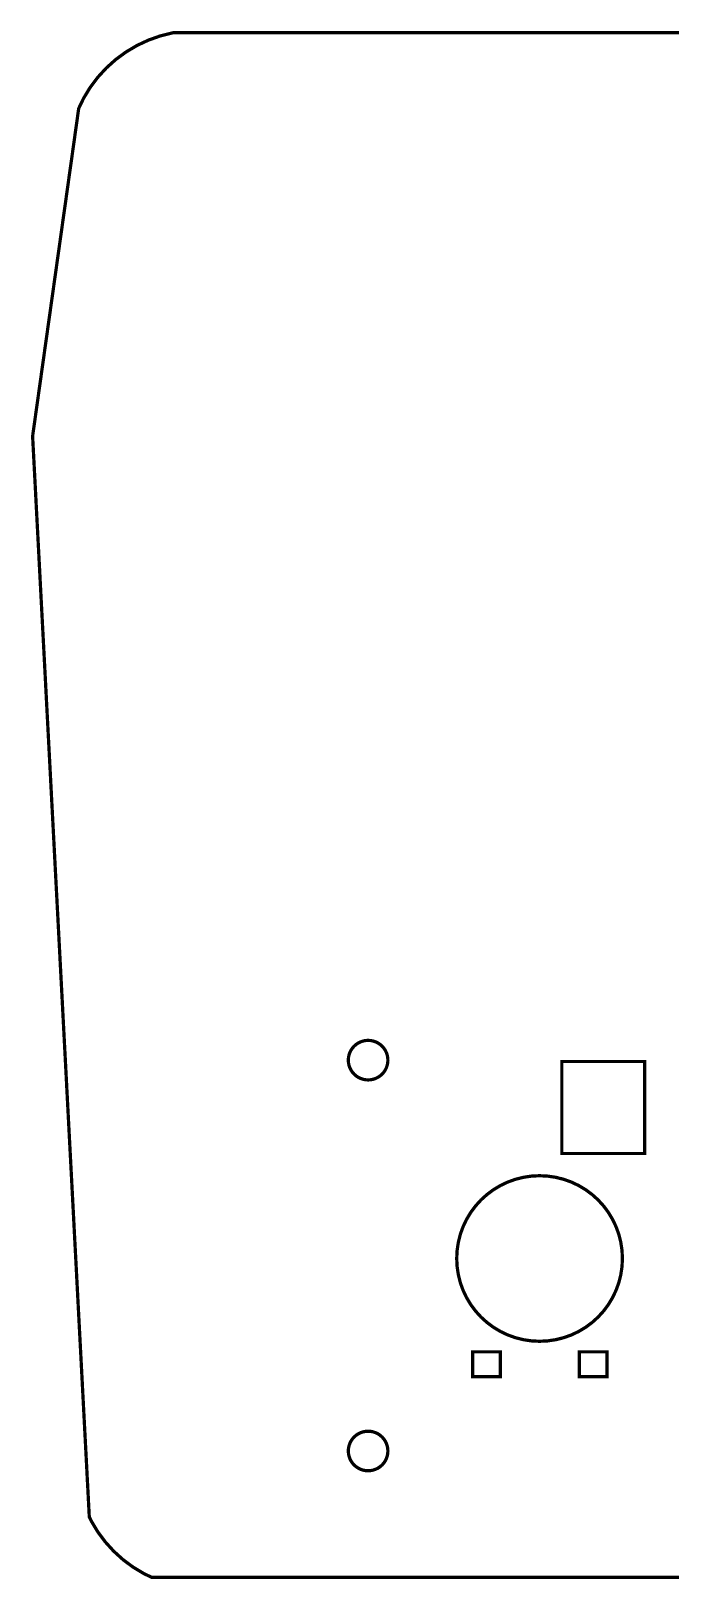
# Model space of a CAD drawing. Extents: x 0.01 to 6.68, y 0.06 to 6.68.
# Drawn here: x 0.01 to 2.74, y 0.06 to 6.68 of the extents above; entities that cross this region are included whole.
import ezdxf

# ---------------------------------------------------------------- set-up
doc = ezdxf.new("R2010")
doc.units = 0
doc.layers.get('0').update_dxf_attribs({"linetype": 'CONTINUOUS'})

msp = doc.modelspace()

# ---------------------------------------------------------------- linework, layer by layer
at = {"color": 0, "const_width": 0.013889}
msp.add_lwpolyline([(2.838, 6.67736), (2.58876, 6.67736), (2.34554, 6.67736), (2.11029, 6.67736), (1.88504, 6.67736), (1.67176, 6.67736), (1.4725, 6.67736), (1.28912, 6.67736), (1.12375, 6.67736), (0.978353, 6.67736), (0.854926, 6.67736), (0.755425, 6.67736), (0.681912, 6.67736), (0.636339, 6.67736), (0.620714, 6.67736), (0.620714, 6.67736), (0.620714, 6.67736), (0.616157, 6.67671), (0.616157, 6.67671), (0.616157, 6.67671), (0.607856, 6.67469), (0.589626, 6.67014), (0.571397, 6.66558), (0.563151, 6.66351), (0.563151, 6.66351), (0.563151, 6.66351), (0.557943, 6.66174), (0.54655, 6.65767), (0.535101, 6.6536), (0.529949, 6.65175), (0.529949, 6.65175), (0.529949, 6.65175), (0.523058, 6.64936), (0.516222, 6.64692), (0.516222, 6.64692), (0.516222, 6.64692), (0.511664, 6.64529), (0.511664, 6.64529), (0.511664, 6.64529), (0.503907, 6.64171), (0.486925, 6.63374), (0.469943, 6.62582), (0.46224, 6.62218), (0.46224, 6.62218), (0.46224, 6.62218), (0.454861, 6.61783), (0.438747, 6.60824), (0.422635, 6.59868), (0.41531, 6.59429), (0.41531, 6.59429), (0.41531, 6.59429), (0.408421, 6.58931), (0.393337, 6.57824), (0.378256, 6.56717), (0.371419, 6.56212), (0.371419, 6.56212), (0.371419, 6.56212), (0.365072, 6.55647), (0.351183, 6.54394), (0.33724, 6.53147), (0.330946, 6.52576), (0.330946, 6.52576), (0.330946, 6.52576), (0.325196, 6.51953), (0.312554, 6.50575), (0.299914, 6.49197), (0.294217, 6.48568), (0.294217, 6.48568), (0.294217, 6.48568), (0.289117, 6.47889), (0.27794, 6.46397), (0.26671, 6.44906), (0.261664, 6.44222), (0.261664, 6.44222), (0.261664, 6.44222), (0.257215, 6.435), (0.247558, 6.419), (0.237901, 6.40306), (0.233507, 6.39578), (0.233507, 6.39578), (0.233507, 6.39578), (0.230251, 6.38906), (0.223144, 6.37414), (0.215983, 6.35926), (0.212782, 6.35249), (0.212782, 6.35249), (0.212782, 6.35249), (0.211643, 6.34472), (0.208768, 6.32417), (0.204699, 6.29514), (0.200032, 6.26188), (0.195367, 6.22863), (0.191297, 6.1996), (0.188422, 6.17904), (0.187338, 6.17122), (0.187338, 6.17122), (0.187338, 6.17122), (0.186524, 6.16547), (0.186524, 6.16547), (0.186524, 6.16547), (0.184299, 6.14974), (0.17844, 6.10807), (0.170139, 6.04926), (0.160699, 5.98178), (0.151204, 5.91433), (0.142904, 5.85553), (0.137044, 5.81386), (0.134874, 5.79807), (0.134874, 5.79807), (0.134874, 5.79807), (0.12972, 5.76161), (0.116211, 5.66547), (0.097114, 5.52951), (0.075195, 5.37364), (0.053277, 5.21778), (0.03418, 5.08182), (0.020671, 4.98568), (0.015571, 4.94917), (0.015571, 4.94917), (0.015571, 4.94917), (0.016764, 4.926), (0.020182, 4.86051), (0.025553, 4.75874), (0.032444, 4.62668), (0.040636, 4.47049), (0.04975, 4.29611), (0.05957, 4.10969), (0.069662, 3.91715), (0.079698, 3.72467), (0.089518, 3.53825), (0.098633, 3.36388), (0.106825, 3.20768), (0.113715, 3.07563), (0.119086, 2.97385), (0.122504, 2.90836), (0.123752, 2.88514), (0.123752, 2.88514), (0.123752, 2.88514), (0.125271, 2.85542), (0.129395, 2.77707), (0.1352, 2.66624), (0.141872, 2.53917), (0.148546, 2.41211), (0.154351, 2.30126), (0.158475, 2.22293), (0.160047, 2.19314), (0.160047, 2.19314), (0.160047, 2.19314), (0.160969, 2.17453), (0.163737, 2.12196), (0.168024, 2.04021), (0.173611, 1.93419), (0.180176, 1.80875), (0.1875, 1.66878), (0.195367, 1.51904), (0.20345, 1.36448), (0.211535, 1.20991), (0.219401, 1.06017), (0.226725, 0.920193), (0.23329, 0.79476), (0.238878, 0.688747), (0.243164, 0.606987), (0.245931, 0.554417), (0.246907, 0.535753), (0.246907, 0.535753), (0.246907, 0.535753), (0.247288, 0.528483), (0.248264, 0.509224), (0.249675, 0.482042), (0.251357, 0.450792), (0.252983, 0.419596), (0.254394, 0.392415), (0.255371, 0.373156), (0.255806, 0.365831), (0.255806, 0.365831), (0.255806, 0.365831), (0.256131, 0.35905), (0.256944, 0.344129), (0.257704, 0.32921), (0.258083, 0.322374), (0.258083, 0.322374), (0.258083, 0.322374), (0.262099, 0.313857), (0.266114, 0.305339), (0.266114, 0.305339), (0.266114, 0.305339), (0.270454, 0.298122), (0.280003, 0.282172), (0.289551, 0.266222), (0.293946, 0.258951), (0.293946, 0.258951), (0.293946, 0.258951), (0.298936, 0.252171), (0.310058, 0.23725), (0.321126, 0.222331), (0.326172, 0.215494), (0.326172, 0.215494), (0.326172, 0.215494), (0.331814, 0.209256), (0.344347, 0.195475), (0.356825, 0.181694), (0.362522, 0.175401), (0.362522, 0.175401), (0.362522, 0.175401), (0.368761, 0.16976), (0.382542, 0.157226), (0.396268, 0.144749), (0.402561, 0.139051), (0.402561, 0.139051), (0.402561, 0.139051), (0.409343, 0.13406), (0.424263, 0.122938), (0.439182, 0.111871), (0.446018, 0.106825), (0.446018, 0.106825), (0.446018, 0.106825), (0.453233, 0.102485), (0.469239, 0.092936), (0.485189, 0.083388), (0.492458, 0.078993), (0.492458, 0.078993), (0.492458, 0.078993), (0.492458, 0.078993), (0.497667, 0.076552), (0.509169, 0.071072), (0.520617, 0.065647), (0.525879, 0.063151), (0.525879, 0.063151), (0.525879, 0.063151), (0.542046, 0.063151), (0.589193, 0.063151), (0.66531, 0.063151), (0.768229, 0.063151), (0.895996, 0.063151), (1.04644, 0.063151), (1.21756, 0.063151), (1.40728, 0.063151), (1.61356, 0.063151), (1.83421, 0.063151), (2.06733, 0.063151), (2.31076, 0.063151), (2.56244, 0.063151), (2.82032, 0.063151)], dxfattribs=at)
for points in [[(1.36697, 2.2889), (1.36697, 2.2889), (1.368, 2.29432), (1.36909, 2.29975), (1.36909, 2.29975), (1.36909, 2.29975), (1.36952, 2.301), (1.36952, 2.301), (1.36952, 2.301), (1.37109, 2.30561), (1.37267, 2.31022), (1.37267, 2.31022), (1.37267, 2.31022), (1.37511, 2.31521), (1.37755, 2.32015), (1.37755, 2.32015), (1.37755, 2.32015), (1.38064, 2.32476), (1.38373, 2.32937), (1.38373, 2.32937), (1.38373, 2.32937), (1.38737, 2.33356), (1.391, 2.33768), (1.391, 2.33768), (1.391, 2.33768), (1.39518, 2.34136), (1.39936, 2.345), (1.39936, 2.345), (1.39936, 2.345), (1.40392, 2.3481), (1.40853, 2.35113), (1.40853, 2.35113), (1.40853, 2.35113), (1.41271, 2.35319), (1.41689, 2.35525), (1.41689, 2.35525), (1.41689, 2.35525), (1.41851, 2.35607), (1.41851, 2.35607), (1.41851, 2.35607), (1.42372, 2.35786), (1.42899, 2.3596), (1.42899, 2.3596), (1.42899, 2.3596), (1.4344, 2.36068), (1.43983, 2.36176), (1.43983, 2.36176), (1.43983, 2.36176), (1.44532, 2.36214), (1.45085, 2.36253), (1.45085, 2.36253), (1.45085, 2.36253), (1.45638, 2.36214), (1.46192, 2.36176), (1.46192, 2.36176), (1.46192, 2.36176), (1.46733, 2.36068), (1.47276, 2.3596), (1.47276, 2.3596), (1.47276, 2.3596), (1.47797, 2.35786), (1.48324, 2.35607), (1.48324, 2.35607), (1.48324, 2.35607), (1.48822, 2.35362), (1.49322, 2.35113), (1.49322, 2.35113), (1.49322, 2.35113), (1.4975, 2.34825), (1.4975, 2.34825), (1.4975, 2.34825), (1.50239, 2.345), (1.50239, 2.345), (1.50239, 2.345), (1.50657, 2.34136), (1.51074, 2.33768), (1.51074, 2.33768), (1.51074, 2.33768), (1.51438, 2.33356), (1.51801, 2.32937), (1.51801, 2.32937), (1.51801, 2.32937), (1.52111, 2.32476), (1.52419, 2.32015), (1.52419, 2.32015), (1.52419, 2.32015), (1.52664, 2.31521), (1.52908, 2.31022), (1.52908, 2.31022), (1.52908, 2.31022), (1.53065, 2.30561), (1.53222, 2.301), (1.53222, 2.301), (1.53222, 2.301), (1.53261, 2.29975), (1.53261, 2.29975), (1.53261, 2.29975), (1.53369, 2.29432), (1.53478, 2.2889), (1.53478, 2.2889), (1.53478, 2.2889), (1.53515, 2.28336), (1.53554, 2.27783), (1.53554, 2.27783), (1.53554, 2.27783), (1.53515, 2.27229), (1.53478, 2.26676), (1.53478, 2.26676), (1.53478, 2.26676), (1.53369, 2.26133), (1.53261, 2.25592), (1.53261, 2.25592), (1.53261, 2.25592), (1.53082, 2.25071), (1.52908, 2.24544), (1.52908, 2.24544), (1.52908, 2.24544), (1.52664, 2.2405), (1.52419, 2.23551), (1.52419, 2.23551), (1.52419, 2.23551), (1.52111, 2.2309), (1.51801, 2.22629), (1.51801, 2.22629), (1.51801, 2.22629), (1.51438, 2.22217), (1.51074, 2.21799), (1.51074, 2.21799), (1.51074, 2.21799), (1.50657, 2.21436), (1.50239, 2.21067), (1.50239, 2.21067), (1.50239, 2.21067), (1.4975, 2.20742), (1.4975, 2.20742), (1.4975, 2.20742), (1.49322, 2.20454), (1.49322, 2.20454), (1.49322, 2.20454), (1.48822, 2.2021), (1.48324, 2.1996), (1.48324, 2.1996), (1.48324, 2.1996), (1.47797, 2.19781), (1.47276, 2.19601), (1.47276, 2.19601), (1.47276, 2.19601), (1.46733, 2.19493), (1.46192, 2.19385), (1.46192, 2.19385), (1.46192, 2.19385), (1.45638, 2.19353), (1.45085, 2.19314), (1.45085, 2.19314), (1.45085, 2.19314), (1.44532, 2.19353), (1.43983, 2.19385), (1.43983, 2.19385), (1.43983, 2.19385), (1.4344, 2.19493), (1.42899, 2.19601), (1.42899, 2.19601), (1.42899, 2.19601), (1.42372, 2.19781), (1.41851, 2.1996), (1.41851, 2.1996), (1.41851, 2.1996), (1.41689, 2.20042), (1.41689, 2.20042), (1.41689, 2.20042), (1.41271, 2.20247), (1.40853, 2.20454), (1.40853, 2.20454), (1.40853, 2.20454), (1.40392, 2.20763), (1.39936, 2.21067), (1.39936, 2.21067), (1.39936, 2.21067), (1.39518, 2.21436), (1.391, 2.21799), (1.391, 2.21799), (1.391, 2.21799), (1.38737, 2.22217), (1.38373, 2.22629), (1.38373, 2.22629), (1.38373, 2.22629), (1.38064, 2.2309), (1.37755, 2.23551), (1.37755, 2.23551), (1.37755, 2.23551), (1.37511, 2.2405), (1.37267, 2.24544), (1.37267, 2.24544), (1.37267, 2.24544), (1.37088, 2.25071), (1.36909, 2.25592), (1.36909, 2.25592), (1.36909, 2.25592), (1.368, 2.26133), (1.36697, 2.26676), (1.36697, 2.26676), (1.36697, 2.26676), (1.36659, 2.27229), (1.36621, 2.27783), (1.36621, 2.27783), (1.36621, 2.27783), (1.36659, 2.28336), (1.36697, 2.2889), (1.36697, 2.2889)], [(2.63444, 2.27192), (2.63444, 2.27192), (2.63444, 2.25504), (2.63444, 2.21039), (2.63444, 2.14729), (2.63444, 2.07497), (2.63444, 2.00271), (2.63444, 1.93961), (2.63444, 1.89497), (2.63444, 1.87804), (2.63444, 1.87804), (2.63444, 1.87804), (2.61919, 1.87804), (2.579, 1.87804), (2.52225, 1.87804), (2.45714, 1.87804), (2.39204, 1.87804), (2.33529, 1.87804), (2.29508, 1.87804), (2.27989, 1.87804), (2.27989, 1.87804), (2.27989, 1.87804), (2.27989, 1.89497), (2.27989, 1.93961), (2.27989, 2.00271), (2.27989, 2.07497), (2.27989, 2.14729), (2.27989, 2.21039), (2.27989, 2.25504), (2.27989, 2.27192), (2.27989, 2.27192), (2.27989, 2.27192), (2.29508, 2.27192), (2.33529, 2.27192), (2.39204, 2.27192), (2.45714, 2.27192), (2.52225, 2.27192), (2.579, 2.27192), (2.61919, 2.27192), (2.63444, 2.27192), (2.63444, 2.27192)], [(1.84526, 1.32568), (1.84526, 1.32568), (1.84429, 1.32954), (1.84338, 1.33339), (1.84338, 1.33339), (1.84338, 1.33339), (1.84011, 1.34641), (1.83686, 1.35943), (1.83686, 1.35943), (1.83686, 1.35943), (1.83604, 1.36485), (1.83431, 1.37663), (1.83251, 1.38846), (1.83176, 1.39382), (1.83176, 1.39382), (1.83176, 1.39382), (1.83089, 1.41124), (1.83003, 1.4286), (1.83003, 1.4286), (1.83003, 1.4286), (1.83089, 1.44596), (1.83176, 1.46332), (1.83176, 1.46332), (1.83176, 1.46332), (1.83251, 1.46875), (1.83431, 1.48053), (1.83604, 1.49235), (1.83686, 1.49772), (1.83686, 1.49772), (1.83686, 1.49772), (1.83817, 1.50304), (1.84104, 1.5146), (1.84392, 1.52621), (1.84526, 1.53147), (1.84526, 1.53147), (1.84526, 1.53147), (1.84706, 1.53663), (1.85113, 1.54785), (1.85519, 1.55914), (1.85704, 1.56424), (1.85704, 1.56424), (1.85704, 1.56424), (1.85932, 1.56917), (1.86442, 1.57997), (1.86951, 1.59076), (1.87185, 1.59565), (1.87185, 1.59565), (1.87185, 1.59565), (1.87463, 1.60032), (1.88081, 1.61057), (1.88693, 1.62088), (1.88976, 1.62549), (1.88976, 1.62549), (1.88976, 1.62549), (1.89296, 1.62989), (1.90013, 1.63949), (1.90722, 1.64908), (1.91049, 1.65343), (1.91049, 1.65343), (1.91049, 1.65343), (1.91276, 1.65593), (1.91276, 1.65593), (1.91276, 1.65593), (1.91601, 1.65961), (1.92329, 1.66758), (1.9305, 1.67557), (1.93381, 1.67919), (1.93381, 1.67919), (1.93381, 1.67919), (1.93782, 1.68289), (1.94672, 1.69092), (1.95557, 1.69894), (1.95964, 1.70258), (1.95964, 1.70258), (1.95964, 1.70258), (1.96397, 1.70583), (1.97358, 1.71294), (1.98313, 1.72011), (1.98753, 1.72331), (1.98753, 1.72331), (1.98753, 1.72331), (1.99214, 1.72612), (2.00244, 1.73226), (2.01269, 1.73839), (2.01736, 1.74115), (2.01736, 1.74115), (2.01736, 1.74115), (2.02225, 1.74349), (2.0331, 1.74858), (2.04389, 1.75375), (2.04883, 1.75603), (2.04883, 1.75603), (2.04883, 1.75603), (2.05393, 1.75786), (2.06515, 1.76188), (2.07639, 1.76594), (2.08154, 1.76774), (2.08154, 1.76774), (2.08154, 1.76774), (2.08681, 1.7691), (2.09842, 1.77197), (2.10997, 1.7749), (2.11529, 1.77621), (2.11529, 1.77621), (2.11529, 1.77621), (2.1289, 1.77826), (2.14253, 1.78028), (2.14253, 1.78028), (2.14253, 1.78028), (2.14968, 1.78131), (2.14968, 1.78131), (2.14968, 1.78131), (2.16704, 1.78217), (2.18446, 1.78304), (2.18446, 1.78304), (2.18446, 1.78304), (2.20182, 1.78217), (2.21918, 1.78131), (2.21918, 1.78131), (2.21918, 1.78131), (2.22456, 1.78054), (2.23639, 1.77875), (2.24815, 1.77701), (2.25358, 1.77621), (2.25358, 1.77621), (2.25358, 1.77621), (2.25885, 1.7749), (2.27046, 1.77197), (2.28201, 1.7691), (2.28733, 1.76774), (2.28733, 1.76774), (2.28733, 1.76774), (2.29243, 1.76594), (2.30371, 1.76188), (2.31494, 1.75786), (2.3201, 1.75603), (2.3201, 1.75603), (2.3201, 1.75603), (2.32497, 1.75375), (2.33583, 1.74858), (2.34663, 1.74349), (2.35157, 1.74115), (2.35157, 1.74115), (2.35157, 1.74115), (2.35618, 1.73839), (2.36643, 1.73226), (2.37668, 1.72612), (2.38135, 1.72331), (2.38135, 1.72331), (2.38135, 1.72331), (2.38569, 1.72011), (2.39529, 1.71294), (2.40489, 1.70583), (2.40929, 1.70258), (2.40929, 1.70258), (2.40929, 1.70258), (2.41331, 1.69894), (2.42215, 1.69092), (2.43099, 1.68289), (2.43506, 1.67919), (2.43506, 1.67919), (2.43506, 1.67919), (2.43832, 1.67557), (2.44564, 1.66758), (2.4529, 1.65961), (2.45622, 1.65593), (2.45622, 1.65593), (2.45622, 1.65593), (2.45844, 1.65343), (2.45844, 1.65343), (2.45844, 1.65343), (2.46175, 1.64899), (2.46506, 1.64453), (2.46506, 1.64453), (2.46506, 1.64453), (2.47211, 1.63504), (2.47917, 1.62549), (2.47917, 1.62549), (2.47917, 1.62549), (2.48193, 1.62088), (2.48807, 1.61057), (2.49419, 1.60032), (2.49701, 1.59565), (2.49701, 1.59565), (2.49701, 1.59565), (2.49929, 1.59076), (2.50444, 1.57997), (2.50956, 1.56917), (2.51187, 1.56424), (2.51187, 1.56424), (2.51187, 1.56424), (2.51367, 1.55914), (2.51774, 1.54785), (2.52181, 1.53663), (2.52365, 1.53147), (2.52365, 1.53147), (2.52365, 1.53147), (2.52496, 1.52621), (2.52783, 1.5146), (2.53071, 1.50304), (2.53207, 1.49772), (2.53207, 1.49772), (2.53207, 1.49772), (2.53282, 1.49235), (2.53461, 1.48053), (2.53635, 1.46875), (2.53717, 1.46332), (2.53717, 1.46332), (2.53717, 1.46332), (2.53803, 1.44596), (2.5389, 1.4286), (2.5389, 1.4286), (2.5389, 1.4286), (2.53803, 1.41124), (2.53717, 1.39382), (2.53717, 1.39382), (2.53717, 1.39382), (2.53635, 1.38846), (2.53461, 1.37663), (2.53282, 1.36485), (2.53207, 1.35943), (2.53207, 1.35943), (2.53207, 1.35943), (2.53071, 1.35417), (2.52783, 1.34256), (2.52496, 1.331), (2.52365, 1.32568), (2.52365, 1.32568), (2.52365, 1.32568), (2.52181, 1.32058), (2.51774, 1.3093), (2.51367, 1.29807), (2.51187, 1.29291), (2.51187, 1.29291), (2.51187, 1.29291), (2.50956, 1.28803), (2.50444, 1.27723), (2.49929, 1.26644), (2.49701, 1.2615), (2.49701, 1.2615), (2.49701, 1.2615), (2.49419, 1.25689), (2.48807, 1.24658), (2.48193, 1.23633), (2.47917, 1.23166), (2.47917, 1.23166), (2.47917, 1.23166), (2.47211, 1.22217), (2.46506, 1.21267), (2.46506, 1.21267), (2.46506, 1.21267), (2.46175, 1.20823), (2.45844, 1.20372), (2.45844, 1.20372), (2.45844, 1.20372), (2.45475, 1.19971), (2.44672, 1.19086), (2.43869, 1.18202), (2.43506, 1.17795), (2.43506, 1.17795), (2.43506, 1.17795), (2.43099, 1.17432), (2.42215, 1.16629), (2.41331, 1.15826), (2.40929, 1.15457), (2.40929, 1.15457), (2.40929, 1.15457), (2.40489, 1.15137), (2.39529, 1.14426), (2.38569, 1.13715), (2.38135, 1.1339), (2.38135, 1.1339), (2.38135, 1.1339), (2.37668, 1.13113), (2.36643, 1.12495), (2.35618, 1.11882), (2.35157, 1.11599), (2.35157, 1.11599), (2.35157, 1.11599), (2.34663, 1.11372), (2.33583, 1.10856), (2.32497, 1.10346), (2.3201, 1.10113), (2.3201, 1.10113), (2.3201, 1.10113), (2.31494, 1.09934), (2.30371, 1.09527), (2.29243, 1.09125), (2.28733, 1.08941), (2.28733, 1.08941), (2.28733, 1.08941), (2.28201, 1.08811), (2.27046, 1.08518), (2.25885, 1.0823), (2.25358, 1.08095), (2.25358, 1.08095), (2.25358, 1.08095), (2.24815, 1.08019), (2.23639, 1.0784), (2.22456, 1.07666), (2.21918, 1.07585), (2.21918, 1.07585), (2.21918, 1.07585), (2.20182, 1.07503), (2.18446, 1.07416), (2.18446, 1.07416), (2.18446, 1.07416), (2.16704, 1.07503), (2.14968, 1.07585), (2.14968, 1.07585), (2.14968, 1.07585), (2.14253, 1.07693), (2.14253, 1.07693), (2.14253, 1.07693), (2.1289, 1.07894), (2.11529, 1.08095), (2.11529, 1.08095), (2.11529, 1.08095), (2.10997, 1.0823), (2.09842, 1.08518), (2.08681, 1.08811), (2.08154, 1.08941), (2.08154, 1.08941), (2.08154, 1.08941), (2.07639, 1.09125), (2.06515, 1.09527), (2.05393, 1.09934), (2.04883, 1.10113), (2.04883, 1.10113), (2.04883, 1.10113), (2.04389, 1.10346), (2.0331, 1.10856), (2.02225, 1.11372), (2.01736, 1.11599), (2.01736, 1.11599), (2.01736, 1.11599), (2.01269, 1.11882), (2.00244, 1.12495), (1.99214, 1.13113), (1.98753, 1.1339), (1.98753, 1.1339), (1.98753, 1.1339), (1.98313, 1.13715), (1.97358, 1.14426), (1.96397, 1.15137), (1.95964, 1.15457), (1.95964, 1.15457), (1.95964, 1.15457), (1.95557, 1.15826), (1.94672, 1.16629), (1.93782, 1.17432), (1.93381, 1.17795), (1.93381, 1.17795), (1.93381, 1.17795), (1.93012, 1.18202), (1.92215, 1.19086), (1.91411, 1.19971), (1.91049, 1.20372), (1.91049, 1.20372), (1.91049, 1.20372), (1.90722, 1.20812), (1.90013, 1.21772), (1.89296, 1.22732), (1.88976, 1.23166), (1.88976, 1.23166), (1.88976, 1.23166), (1.88693, 1.23633), (1.88081, 1.24658), (1.87463, 1.25689), (1.87185, 1.2615), (1.87185, 1.2615), (1.87185, 1.2615), (1.86951, 1.26644), (1.86442, 1.27723), (1.85932, 1.28803), (1.85704, 1.29291), (1.85704, 1.29291), (1.85704, 1.29291), (1.85519, 1.29807), (1.85113, 1.3093), (1.84706, 1.32058), (1.84526, 1.32568), (1.84526, 1.32568)], [(2.01622, 1.02908), (2.01622, 1.02908), (2.01622, 1.01248), (2.01622, 0.975857), (2.01622, 0.939236), (2.01622, 0.922581), (2.01622, 0.922581), (2.01622, 0.922581), (1.99772, 0.922581), (1.95714, 0.922581), (1.9165, 0.922581), (1.89806, 0.922581), (1.89806, 0.922581), (1.89806, 0.922581), (1.89806, 0.939236), (1.89806, 0.975857), (1.89806, 1.01248), (1.89806, 1.02908), (1.89806, 1.02908), (1.89806, 1.02908), (1.9165, 1.02908), (1.95714, 1.02908), (1.99772, 1.02908), (2.01622, 1.02908), (2.01622, 1.02908)], [(2.47293, 0.94656), (2.47293, 0.94656), (2.47293, 0.934571), (2.47293, 0.922581), (2.47293, 0.922581), (2.47293, 0.922581), (2.45443, 0.922581), (2.41385, 0.922581), (2.37326, 0.922581), (2.35482, 0.922581), (2.35482, 0.922581), (2.35482, 0.922581), (2.35482, 0.939236), (2.35482, 0.975857), (2.35482, 1.01248), (2.35482, 1.02908), (2.35482, 1.02908), (2.35482, 1.02908), (2.37326, 1.02908), (2.41385, 1.02908), (2.45443, 1.02908), (2.47293, 1.02908), (2.47293, 1.02908), (2.47293, 1.02908), (2.47293, 1.01622), (2.47293, 0.987847), (2.47293, 0.959472), (2.47293, 0.94656), (2.47293, 0.94656)], [(1.46192, 0.520508), (1.46192, 0.520508), (1.45638, 0.520182), (1.45085, 0.519803), (1.45085, 0.519803), (1.45085, 0.519803), (1.44532, 0.520182), (1.43983, 0.520508), (1.43983, 0.520508), (1.43983, 0.520508), (1.4344, 0.521593), (1.42899, 0.522678), (1.42899, 0.522678), (1.42899, 0.522678), (1.42372, 0.524468), (1.41851, 0.526204), (1.41851, 0.526204), (1.41851, 0.526204), (1.41667, 0.527126), (1.41667, 0.527126), (1.41667, 0.527126), (1.4126, 0.529135), (1.40853, 0.531142), (1.40853, 0.531142), (1.40853, 0.531142), (1.40506, 0.533475), (1.40164, 0.535753), (1.40164, 0.535753), (1.40164, 0.535753), (1.39936, 0.537272), (1.39936, 0.537272), (1.39936, 0.537272), (1.39518, 0.540907), (1.391, 0.544542), (1.391, 0.544542), (1.391, 0.544542), (1.38737, 0.548719), (1.38373, 0.552897), (1.38373, 0.552897), (1.38373, 0.552897), (1.38064, 0.557508), (1.37755, 0.562121), (1.37755, 0.562121), (1.37755, 0.562121), (1.37511, 0.567111), (1.37267, 0.572049), (1.37267, 0.572049), (1.37267, 0.572049), (1.37088, 0.577311), (1.36909, 0.582519), (1.36909, 0.582519), (1.36909, 0.582519), (1.368, 0.587944), (1.36697, 0.593371), (1.36697, 0.593371), (1.36697, 0.593371), (1.36659, 0.598904), (1.36621, 0.604438), (1.36621, 0.604438), (1.36621, 0.604438), (1.36643, 0.607747), (1.36643, 0.607747), (1.36643, 0.607747), (1.36697, 0.615451), (1.36697, 0.615451), (1.36697, 0.615451), (1.368, 0.620876), (1.36909, 0.626303), (1.36909, 0.626303), (1.36909, 0.626303), (1.37088, 0.631565), (1.37267, 0.636828), (1.37267, 0.636828), (1.37267, 0.636828), (1.37511, 0.641818), (1.37755, 0.646756), (1.37755, 0.646756), (1.37755, 0.646756), (1.38064, 0.651367), (1.38373, 0.655979), (1.38373, 0.655979), (1.38373, 0.655979), (1.38737, 0.660157), (1.391, 0.664279), (1.391, 0.664279), (1.391, 0.664279), (1.39518, 0.667969), (1.39936, 0.671604), (1.39936, 0.671604), (1.39936, 0.671604), (1.40392, 0.674696), (1.40853, 0.677735), (1.40853, 0.677735), (1.40853, 0.677735), (1.41271, 0.679796), (1.41689, 0.681858), (1.41689, 0.681858), (1.41689, 0.681858), (1.41851, 0.682617), (1.41851, 0.682617), (1.41851, 0.682617), (1.42372, 0.684407), (1.42899, 0.686199), (1.42899, 0.686199), (1.42899, 0.686199), (1.4344, 0.687283), (1.43983, 0.688368), (1.43983, 0.688368), (1.43983, 0.688368), (1.44532, 0.688747), (1.45085, 0.689074), (1.45085, 0.689074), (1.45085, 0.689074), (1.45638, 0.688747), (1.46192, 0.688368), (1.46192, 0.688368), (1.46192, 0.688368), (1.46733, 0.687283), (1.47276, 0.686199), (1.47276, 0.686199), (1.47276, 0.686199), (1.47797, 0.684407), (1.48324, 0.682617), (1.48324, 0.682617), (1.48324, 0.682617), (1.48822, 0.680176), (1.49322, 0.677735), (1.49322, 0.677735), (1.49322, 0.677735), (1.49778, 0.674696), (1.50239, 0.671604), (1.50239, 0.671604), (1.50239, 0.671604), (1.50657, 0.667969), (1.51074, 0.664279), (1.51074, 0.664279), (1.51074, 0.664279), (1.51438, 0.660157), (1.51801, 0.655979), (1.51801, 0.655979), (1.51801, 0.655979), (1.52111, 0.651367), (1.52419, 0.646756), (1.52419, 0.646756), (1.52419, 0.646756), (1.52664, 0.641818), (1.52908, 0.636828), (1.52908, 0.636828), (1.52908, 0.636828), (1.53082, 0.631565), (1.53261, 0.626303), (1.53261, 0.626303), (1.53261, 0.626303), (1.53369, 0.620876), (1.53478, 0.615451), (1.53478, 0.615451), (1.53478, 0.615451), (1.53532, 0.607747), (1.53532, 0.607747), (1.53532, 0.607747), (1.53554, 0.604438), (1.53554, 0.604438), (1.53554, 0.604438), (1.53515, 0.598904), (1.53478, 0.593371), (1.53478, 0.593371), (1.53478, 0.593371), (1.53369, 0.587944), (1.53261, 0.582519), (1.53261, 0.582519), (1.53261, 0.582519), (1.53082, 0.577311), (1.52908, 0.572049), (1.52908, 0.572049), (1.52908, 0.572049), (1.52664, 0.567111), (1.52419, 0.562121), (1.52419, 0.562121), (1.52419, 0.562121), (1.52111, 0.557508), (1.51801, 0.552897), (1.51801, 0.552897), (1.51801, 0.552897), (1.51438, 0.548719), (1.51074, 0.544542), (1.51074, 0.544542), (1.51074, 0.544542), (1.50657, 0.540907), (1.50239, 0.537272), (1.50239, 0.537272), (1.50239, 0.537272), (1.50011, 0.535753), (1.50011, 0.535753), (1.50011, 0.535753), (1.4975, 0.534017), (1.4975, 0.534017), (1.4975, 0.534017), (1.49322, 0.531142), (1.49322, 0.531142), (1.49322, 0.531142), (1.48822, 0.5287), (1.48324, 0.526204), (1.48324, 0.526204), (1.48324, 0.526204), (1.47797, 0.524468), (1.47276, 0.522678), (1.47276, 0.522678), (1.47276, 0.522678), (1.46733, 0.521593), (1.46192, 0.520508), (1.46192, 0.520508)]]:
    msp.add_lwpolyline(points, close=True, dxfattribs=at)

doc.saveas('drawing.dxf')
